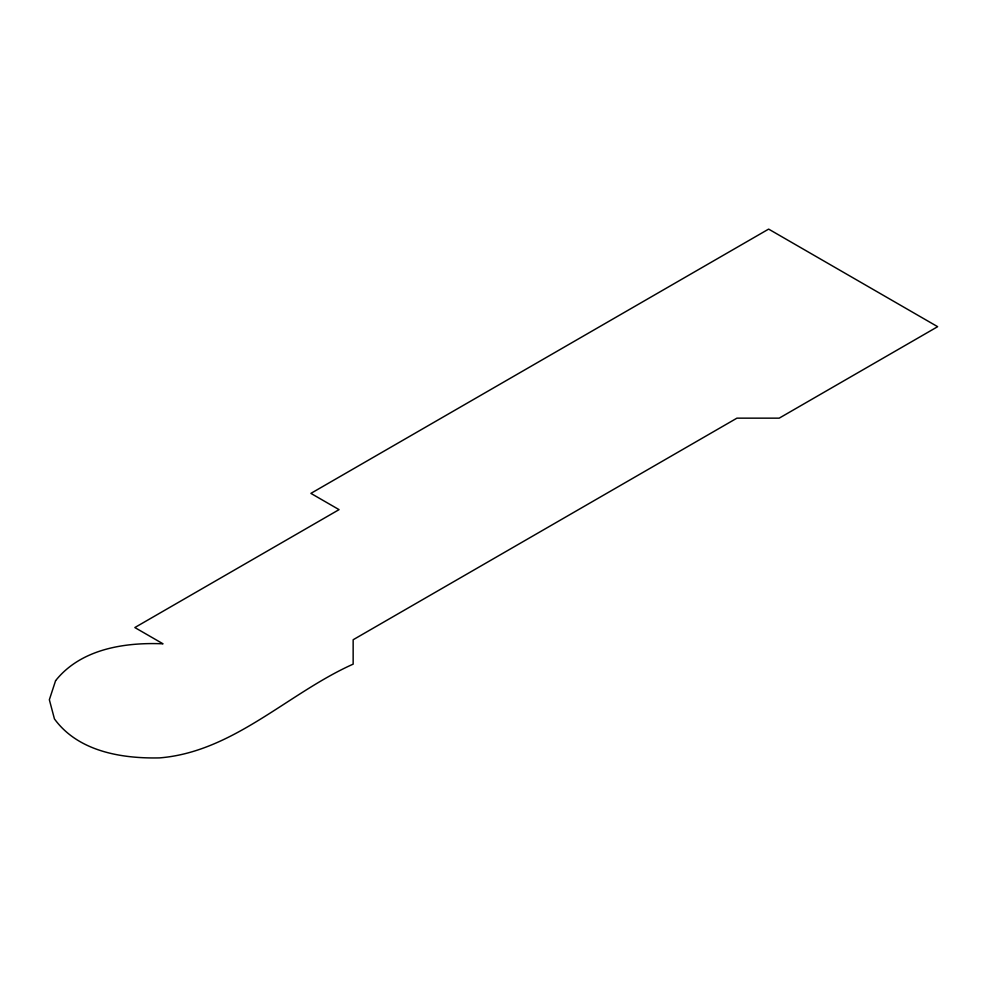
<?xml version="1.0" encoding="UTF-8"?>
<svg xmlns="http://www.w3.org/2000/svg" width="987" height="987" viewBox="0 0 987 987"><rect width="100%" height="100%" fill="white"/><g stroke="black" fill="none" stroke-linecap="round" stroke-linejoin="round"><path stroke-width="1.48" d="M55.593 680.672L49.35 699.734L54.445 718.918C78.195 751.539 121.734 758.719 159.586 757.893C233.339 751.909 288.192 693.108 353.149 664.14L353.149 639.749L736.944 418.155L779.199 418.155L937.65 326.685L768.639 229.107L310.893 493.377L339.059 509.637L134.837 627.547L163.015 643.808C124.67 642.179 80.934 648.878 55.593 680.672"/></g></svg>
